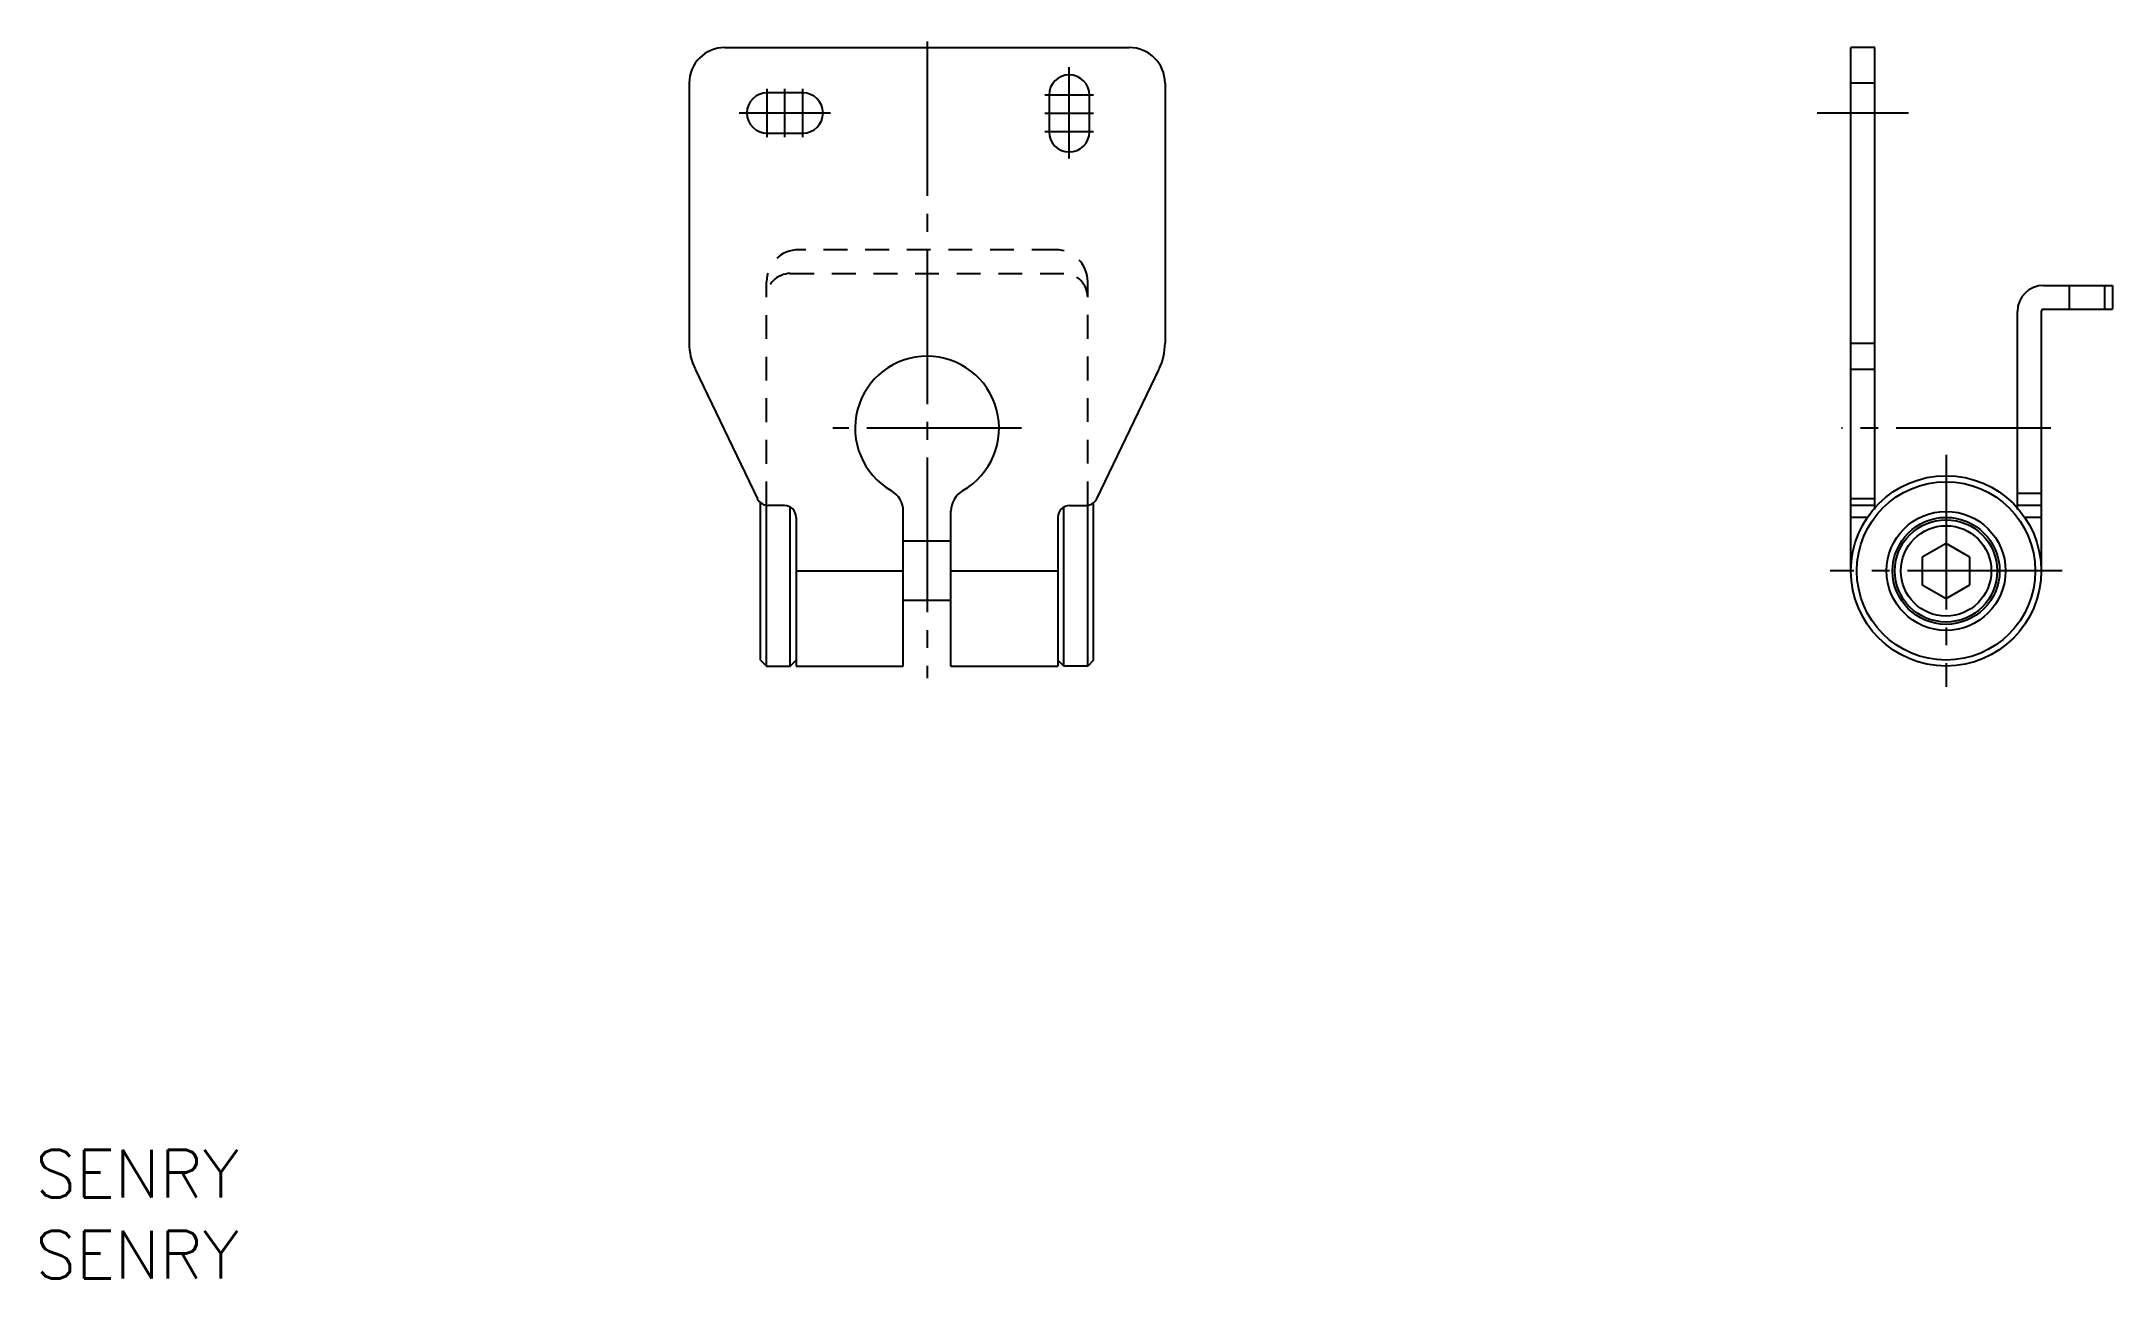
# Model space of a CAD drawing. Extents: x 15 to 189, y 93 to 197.
import ezdxf

# ---------------------------------------------------------------- set-up
doc = ezdxf.new("R2010")
doc.units = 0
doc.linetypes.add('CENTER', pattern=[17.5, 13, -1.5, 1.5, -1.5])
doc.linetypes.add('DASHED', pattern=[3.5, 2, -1.5])
doc.layers.get('0').update_dxf_attribs({"linetype": 'CONTINUOUS'})
doc.layers.add('CENTER', color=1, linetype='CENTER')
doc.styles.get("Standard").update_dxf_attribs({"font": 'txt.shx', "bigfont": '@extfont2.shx'})

msp = doc.modelspace()

# ---------------------------------------------------------------- linework, layer by layer
at = {"color": 7, "linetype": 'CONTINUOUS'}
for p, q in [((72.16, 196.77), (106.16, 196.77)), ((166.82, 152.77), (166.82, 196.77)), ((168.82, 196.77), (166.82, 196.77)), ((168.82, 157.94), (168.82, 196.77)), ((69.16, 193.77), (69.16, 171.91)), ((109.16, 193.77), (109.16, 171.91)), ((78.71, 192.97), (75.71, 192.97)), ((99.41, 192.77), (99.41, 189.69)), ((102.81, 189.69), (102.81, 192.77)), ((75.71, 189.57), (78.71, 189.57)), ((183.02, 176.77), (188.82, 176.77)), ((188.82, 176.77), (188.82, 174.77)), ((180.82, 157.94), (180.82, 174.57)), ((182.82, 174.57), (182.82, 152.77)), ((183.02, 174.77), (188.82, 174.77)), ((69.65, 169.74), (74.89, 158.83)), ((103.43, 158.83), (108.67, 169.74)), ((75.16, 145.27), (75.16, 158.5)), ((103.16, 145.27), (103.16, 158.5)), ((75.66, 144.77), (75.66, 158.29)), ((77.16, 158.27), (75.79, 158.27)), ((77.66, 144.77), (77.66, 158.12)), ((78.16, 157.27), (78.16, 144.77)), ((87.16, 144.77), (87.16, 157.78)), ((91.16, 144.77), (91.16, 157.78)), ((100.16, 157.27), (100.16, 144.77)), ((100.66, 144.77), (100.66, 158.12)), ((101.16, 158.27), (102.53, 158.27)), ((102.66, 144.77), (102.66, 158.29)), ((168.82, 158.27), (166.82, 158.27)), ((182.82, 158.27), (180.82, 158.27)), ((91.16, 155.27), (87.16, 155.27)), ((174.82, 155.08), (172.82, 153.92)), ((176.82, 153.92), (174.82, 155.08)), ((172.82, 153.92), (172.82, 151.61)), ((176.82, 151.61), (176.82, 153.92)), ((172.82, 151.61), (174.82, 150.46)), ((174.82, 150.46), (176.82, 151.61)), ((91.16, 150.27), (87.16, 150.27)), ((75.16, 145.27), (75.66, 144.77)), ((75.66, 144.77), (77.66, 144.77)), ((77.66, 144.77), (78.16, 145.27)), ((78.16, 144.77), (87.16, 144.77)), ((91.16, 144.77), (100.16, 144.77)), ((100.66, 144.77), (100.16, 145.27)), ((102.66, 144.77), (100.66, 144.77)), ((103.16, 145.27), (102.66, 144.77))]:
    msp.add_line(p, q, dxfattribs=at)
at = {"linetype": 'CONTINUOUS'}
for p, q in [((168.82, 193.77), (166.82, 193.77)), ((185.19, 174.77), (185.19, 176.77)), ((188.17, 174.77), (188.17, 176.77)), ((166.82, 171.91), (168.82, 171.91)), ((166.82, 169.74), (168.82, 169.74)), ((168.82, 158.83), (166.82, 158.83)), ((182.82, 159.27), (180.82, 159.27)), ((168.24, 157.27), (166.82, 157.27)), ((182.82, 157.27), (181.39, 157.27)), ((78.16, 152.77), (87.16, 152.77)), ((91.16, 152.77), (100.16, 152.77))]:
    msp.add_line(p, q, dxfattribs=at)
at = {"color": 3, "linetype": 'DASHED'}
for p, q in [((99.96, 179.77), (78.36, 179.77)), ((77.66, 177.77), (100.66, 177.77)), ((75.66, 158.28), (75.66, 177.07)), ((102.66, 158.29), (102.66, 177.07))]:
    msp.add_line(p, q, dxfattribs=at)
at = {"color": 7, "linetype": 'CONTINUOUS'}
for radius in [8, 7.5, 5, 4.5, 4.3]:
    msp.add_circle((174.82, 152.77), radius, dxfattribs=at)
at = {"linetype": 'CONTINUOUS'}
msp.add_circle((174.82, 152.77), 3.8, dxfattribs=at)
at = {"color": 7, "linetype": 'CONTINUOUS'}
for centre, radius, start, end in [((72.16, 193.77), 3, 90, 180), ((106.16, 193.77), 3, 0, 90), ((101.11, 192.77), 1.7, 0, 180), ((75.71, 191.27), 1.7, 90, 270), ((78.71, 191.27), 1.7, 270, 90), ((101.11, 189.69), 1.7, 180, 0), ((183.02, 174.57), 2.2, 90, 180), ((183.02, 174.57), 0.2, 90, 180), ((74.16, 171.91), 5, 180, 205.641), ((89.16, 164.77), 6.05, 299.7947, 240.2053), ((104.16, 171.91), 5, 334.359, 0), ((75.79, 159.27), 1, 205.641, 270), ((85.16, 157.78), 2, 0, 60.2053), ((93.16, 157.78), 2, 119.7947, 180), ((102.53, 159.27), 1, 270, 334.359), ((77.16, 157.27), 1, 0, 90), ((101.16, 157.27), 1, 90, 180)]:
    msp.add_arc(centre, radius, start, end, dxfattribs=at)
at = {"color": 3, "linetype": 'DASHED'}
for centre, radius, start, end in [((78.36, 177.07), 2.7, 90, 180), ((99.96, 177.07), 2.7, 0, 90), ((77.66, 175.77), 2, 90, 180), ((100.66, 175.77), 2, 0, 90)]:
    msp.add_arc(centre, radius, start, end, dxfattribs=at)
at = {"layer": 'CENTER', "color": 1, "linetype": 'CENTER'}
for p, q in [((89.16, 197.29), (89.16, 143.74)), ((101.11, 187.43), (101.11, 195.11)), ((75.71, 189.23), (75.71, 193.31)), ((77.21, 189.23), (77.21, 193.31)), ((78.71, 189.23), (78.71, 193.31)), ((103.15, 192.77), (99.07, 192.77)), ((73.37, 191.27), (81.05, 191.27)), ((103.15, 191.23), (99.07, 191.23)), ((163.98, 191.27), (171.66, 191.27)), ((103.15, 189.69), (99.07, 189.69)), ((97.09, 164.77), (81.23, 164.77)), ((183.62, 164.77), (166.02, 164.77)), ((174.82, 162.52), (174.82, 143.02)), ((184.57, 152.77), (165.07, 152.77))]:
    msp.add_line(p, q, dxfattribs=at)

# ---------------------------------------------------------------- texts
at = {"color": 7, "linetype": 'CONTINUOUS'}
for p in [(14.19, 100.09), (14.19, 93.27)]:
    msp.add_text('SENRY', height=4, dxfattribs=at).set_placement(p)

doc.saveas('drawing.dxf')
